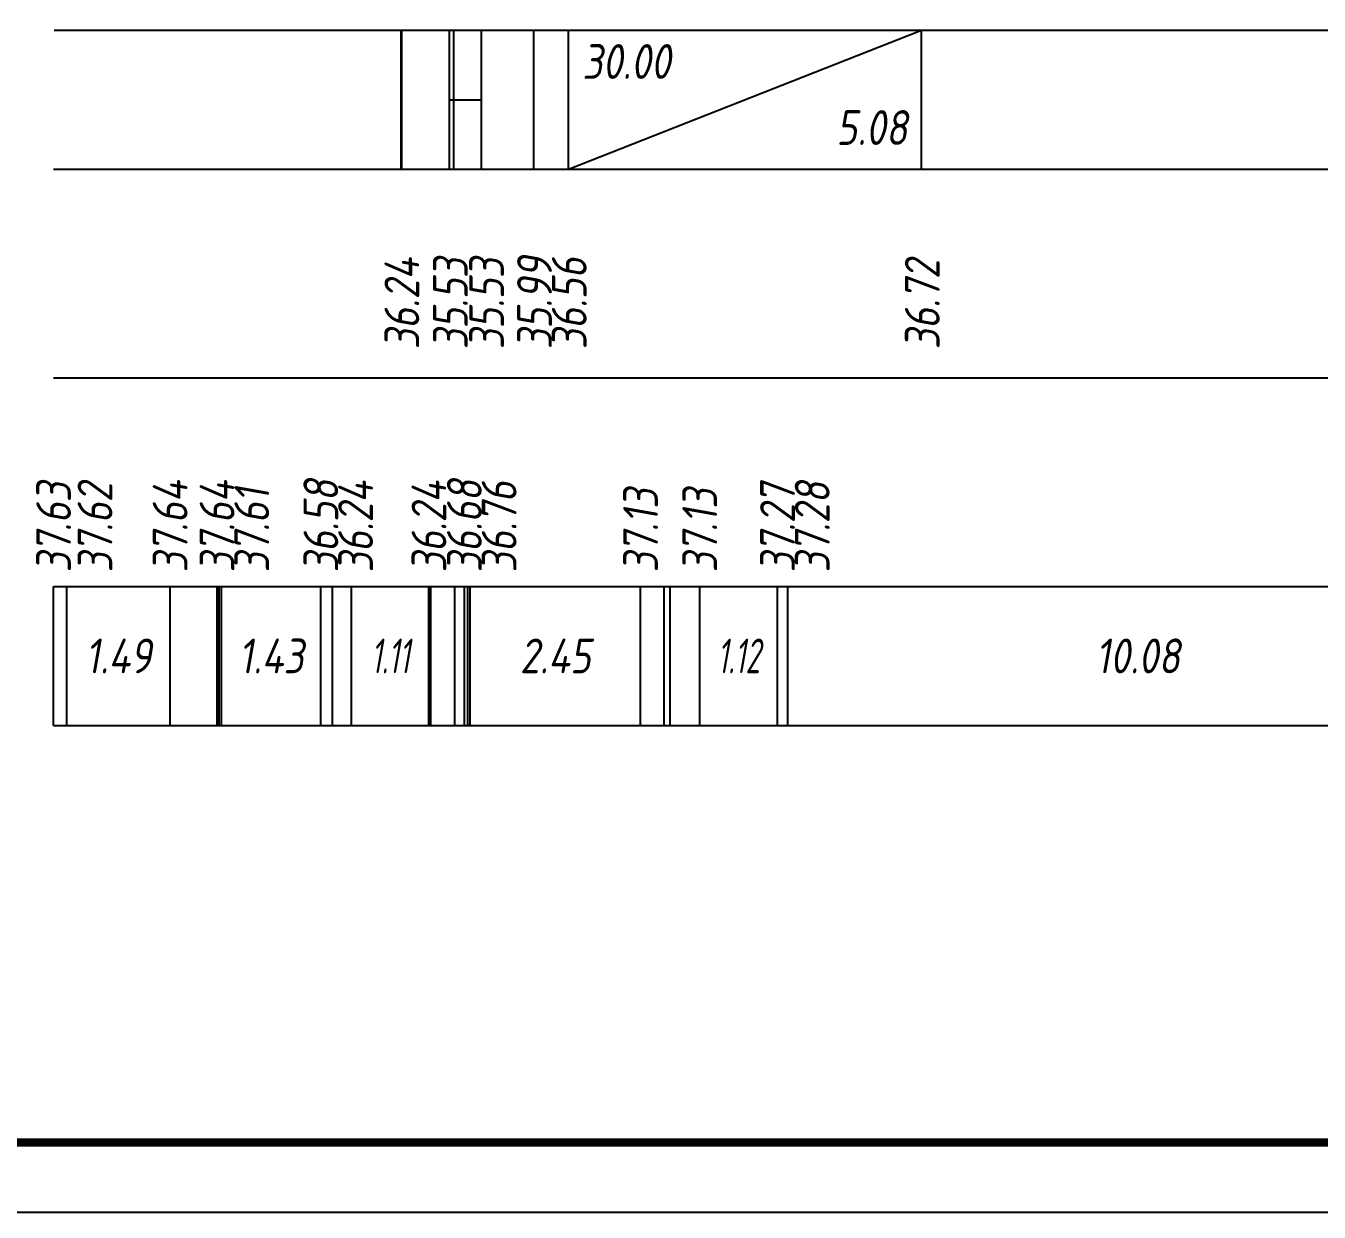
# Model space of a CAD drawing. Extents: x -717 to 1451, y -133302 to 233.
# Drawn here: x 78 to 171, y -111505.4 to -111420.1 of the extents above; entities that cross this region are included whole.
import ezdxf
from ezdxf.enums import TextEntityAlignment as Align

# ---------------------------------------------------------------- set-up
doc = ezdxf.new("R2010")
doc.units = 0
for name, color, linetype in [('Код_510', 7, 'Continuous'), ('Код_516', 1, 'Continuous'), ('Таблица', 7, 'Continuous')]:
    doc.layers.add(name, color=color, linetype=linetype)
doc.styles.add('М', font='romand.shx', dxfattribs={"width": 0.8, "oblique": 10, "height": 2.5})

msp = doc.modelspace()

# ---------------------------------------------------------------- linework, layer by layer
at = {"flags": 128}
msp.add_lwpolyline([(-30.054, -111505.421), (389.946, -111505.421), (389.946, -111208.421), (-30.054, -111208.421)], close=True, dxfattribs=at)
at = {"const_width": 0.6, "flags": 128}
msp.add_lwpolyline([(-10.054, -111500.421), (384.946, -111500.421), (384.946, -111213.421), (-10.054, -111213.421)], close=True, dxfattribs=at)
at = {"layer": 'Код_510'}
for p, q in [((79.946, -111470.421), (79.946, -111460.421)), ((80.899, -111470.421), (80.899, -111460.421)), ((88.332, -111470.421), (88.332, -111460.421)), ((91.705, -111470.421), (91.705, -111460.421)), ((91.858, -111470.421), (91.858, -111460.421)), ((92.032, -111470.421), (92.032, -111460.421)), ((99.174, -111470.421), (99.174, -111460.421)), ((100.009, -111470.421), (100.009, -111460.421)), ((101.385, -111470.421), (101.385, -111460.421)), ((106.946, -111470.421), (106.946, -111460.421)), ((107.089, -111470.421), (107.089, -111460.421)), ((108.801, -111470.421), (108.801, -111460.421)), ((109.498, -111470.421), (109.498, -111460.421)), ((109.752, -111470.421), (109.752, -111460.421)), ((109.92, -111470.421), (109.92, -111460.421)), ((122.17, -111470.421), (122.17, -111460.421)), ((123.876, -111470.421), (123.876, -111460.421)), ((124.295, -111470.421), (124.295, -111460.421)), ((126.428, -111470.421), (126.428, -111460.421)), ((132.021, -111470.421), (132.021, -111460.421)), ((132.754, -111470.421), (132.754, -111460.421))]:
    msp.add_line(p, q, dxfattribs=at)
at = {"layer": 'Код_516'}
for p, q in [((104.946, -111430.421), (104.946, -111420.421)), ((104.986, -111430.421), (104.986, -111420.421)), ((104.986, -111430.421), (104.986, -111420.421)), ((108.433, -111430.421), (108.433, -111420.421)), ((108.736, -111430.421), (108.736, -111420.421)), ((110.736, -111430.421), (110.736, -111420.421)), ((114.486, -111430.421), (114.486, -111420.421)), ((114.486, -111430.421), (114.486, -111420.421)), ((116.976, -111430.421), (116.976, -111420.421)), ((116.976, -111430.421), (142.381, -111420.421)), ((142.381, -111430.421), (142.381, -111420.421)), ((108.433, -111425.421), (108.736, -111425.421)), ((108.736, -111425.421), (110.736, -111425.421))]:
    msp.add_line(p, q, dxfattribs=at)
at = {"layer": 'Таблица'}
for p, q in [((80, -111420.421), (280.647, -111420.421)), ((79.946, -111430.421), (280.593, -111430.421)), ((79.946, -111445.421), (280.593, -111445.421)), ((79.946, -111460.421), (280.593, -111460.421)), ((79.946, -111470.421), (280.593, -111470.421))]:
    msp.add_line(p, q, dxfattribs=at)

# ---------------------------------------------------------------- texts
at = {"layer": 'Код_510', "style": 'М', "oblique": 10, "width": 0.8}
for s, p in [('37.63', (79.946, -111459.421)), ('37.62', (82.927, -111459.421)), ('37.64', (88.332, -111459.421)), ('37.64', (91.705, -111459.421)), ('36.58', (99.174, -111459.421)), ('36.24', (101.674, -111459.421)), ('36.24', (106.946, -111459.421)), ('36.68', (109.498, -111459.421)), ('36.76', (111.998, -111459.421)), ('37.27', (132.021, -111459.421)), ('37.28', (134.521, -111459.421)), ('37.61', (94.205, -111459.421)), ('37.13', (122.17, -111459.421)), ('37.13', (126.428, -111459.421))]:
    msp.add_text(s, height=2.5, rotation=90, dxfattribs=at).set_placement(p, align=Align.MIDDLE_LEFT)
at = {"layer": 'Код_510', "style": 'М', "oblique": 10}
for s, width, p in [('1.49', 0.8, (84.615, -111465.421)), ('1.43', 0.8, (95.603, -111465.421)), ('1.11', 0.6, (104.165, -111465.421)), ('2.45', 0.8, (116.045, -111465.421)), ('1.12', 0.6, (129.225, -111465.421)), ('10.08', 0.8, (157.951, -111465.421))]:
    msp.add_text(s, height=2.5, dxfattribs=dict(at, width=width)).set_placement(p, align=Align.MIDDLE_CENTER)
at = {"layer": 'Код_516', "style": 'М', "oblique": 10, "width": 0.8}
msp.add_text('30.00', height=2.5, dxfattribs=at).set_placement((117.976, -111421.421), align=Align.TOP_LEFT)
msp.add_text('5.08', height=2.5, dxfattribs=at).set_placement((141.381, -111429.421), align=Align.BOTTOM_RIGHT)
for s, p in [('36.24', (105, -111443.371)), ('35.53', (108.488, -111443.371)), ('35.53', (111.093, -111443.371)), ('35.99', (114.54, -111443.371)), ('36.56', (117.04, -111443.371)), ('36.72', (142.435, -111443.371))]:
    msp.add_text(s, height=2.5, rotation=90, dxfattribs=at).set_placement(p, align=Align.MIDDLE_LEFT)

doc.saveas('drawing.dxf')
